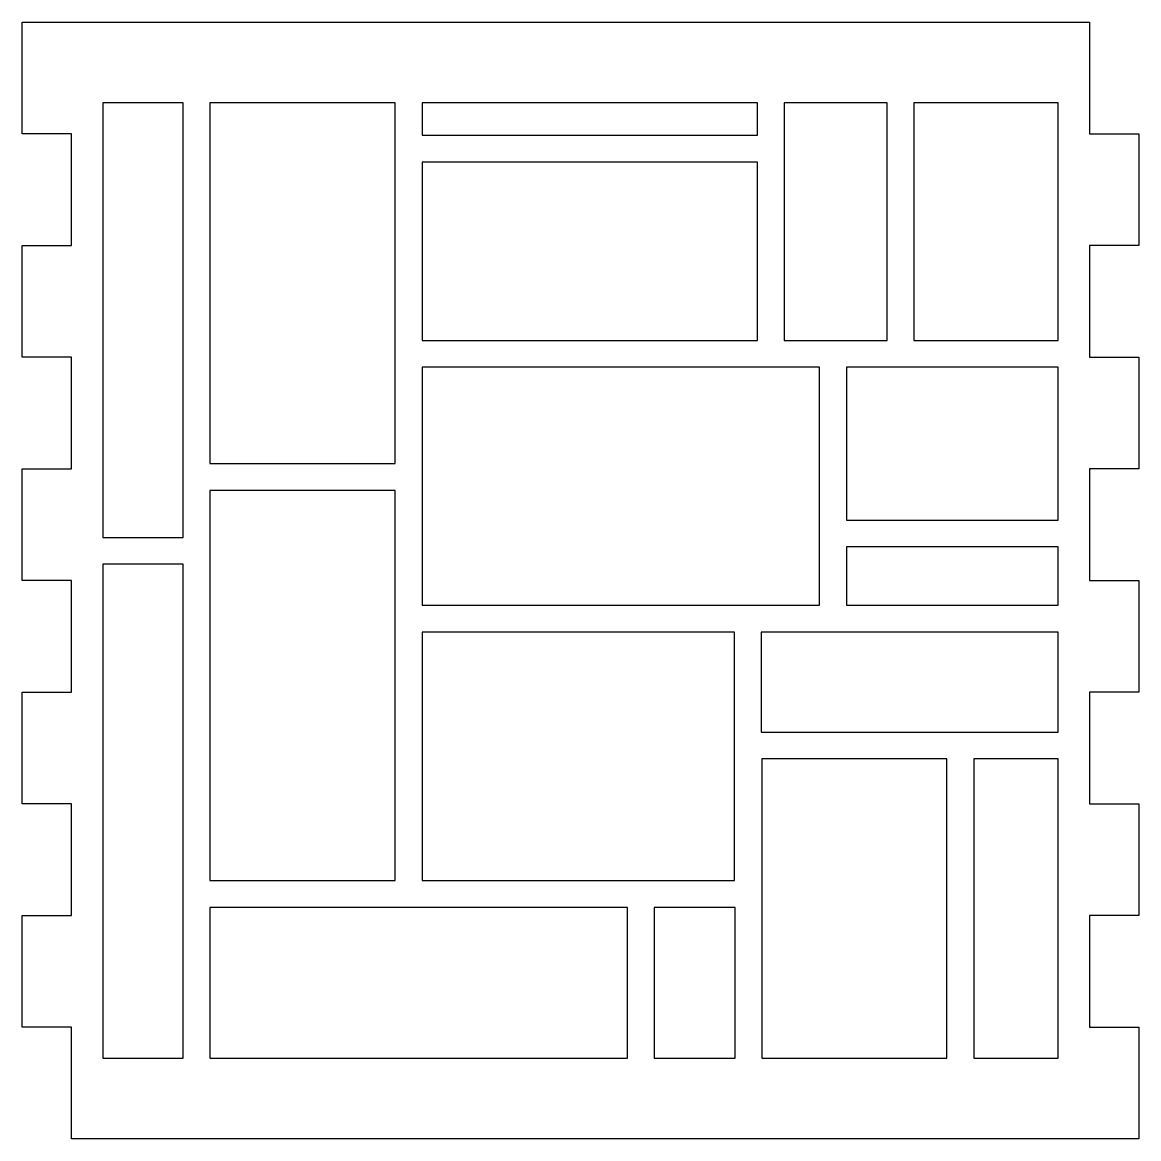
# Model space of a CAD drawing. Header units: millimetres. Extents: x -250 to 0, y 0 to 250.
import ezdxf

# ---------------------------------------------------------------- set-up
doc = ezdxf.new("R2010")
doc.units = ezdxf.units.MM
doc.layers.get('0').update_dxf_attribs({"linetype": 'CONTINUOUS'})

msp = doc.modelspace()

# ---------------------------------------------------------------- linework, layer by layer
for points in [[(-11, 50), (-11, 25), (0, 25), (0, 0), (-239, 0), (-239, 25), (-250, 25), (-250, 50), (-239, 50), (-239, 75), (-250, 75), (-250, 100), (-239, 100), (-239, 125), (-250, 125), (-250, 150), (-239, 150), (-239, 175), (-250, 175), (-250, 200), (-239, 200), (-239, 225), (-250, 225), (-250, 250), (-11, 250), (-11, 225), (0, 225), (0, 200), (-11, 200), (-11, 175), (0, 175), (0, 150), (-11, 150), (-11, 125), (0, 125), (0, 100), (-11, 100), (-11, 75), (0, 75), (0, 50)], [(-214, 134.64), (-214, 232), (-232, 232), (-232, 134.64)], [(-208, 151.18), (-166.48, 151.18), (-166.48, 232), (-208, 232)], [(-160.48, 232), (-160.48, 224.72), (-85.37, 224.72), (-85.37, 232)], [(-56.33, 232), (-79.37, 232), (-79.37, 178.75), (-56.33, 178.75)], [(-50.33, 232), (-50.33, 178.75), (-18, 178.75), (-18, 232)], [(-85.37, 178.75), (-85.37, 218.72), (-160.48, 218.72), (-160.48, 178.75)], [(-71.44, 119.45), (-71.44, 172.75), (-160.48, 172.75), (-160.48, 119.45)], [(-18, 138.53), (-18, 172.75), (-65.44, 172.75), (-65.44, 138.53)], [(-208, 57.8), (-166.48, 57.8), (-166.48, 145.18), (-208, 145.18)], [(-65.44, 132.53), (-65.44, 119.45), (-18, 119.45), (-18, 132.53)], [(-232, 128.64), (-232, 18), (-214, 18), (-214, 128.64)], [(-90.52, 57.8), (-90.52, 113.45), (-160.48, 113.45), (-160.48, 57.8)], [(-84.52, 113.45), (-84.52, 91.06), (-18, 91.06), (-18, 113.45)], [(-42.93, 18), (-42.93, 85.06), (-84.36, 85.06), (-84.36, 18)], [(-36.93, 85.06), (-36.93, 18), (-18, 18), (-18, 85.06)], [(-114.47, 18), (-114.47, 51.8), (-208, 51.8), (-208, 18)], [(-90.36, 18), (-90.36, 51.8), (-108.47, 51.8), (-108.47, 18)]]:
    msp.add_lwpolyline(points, close=True)

doc.saveas('drawing.dxf')
